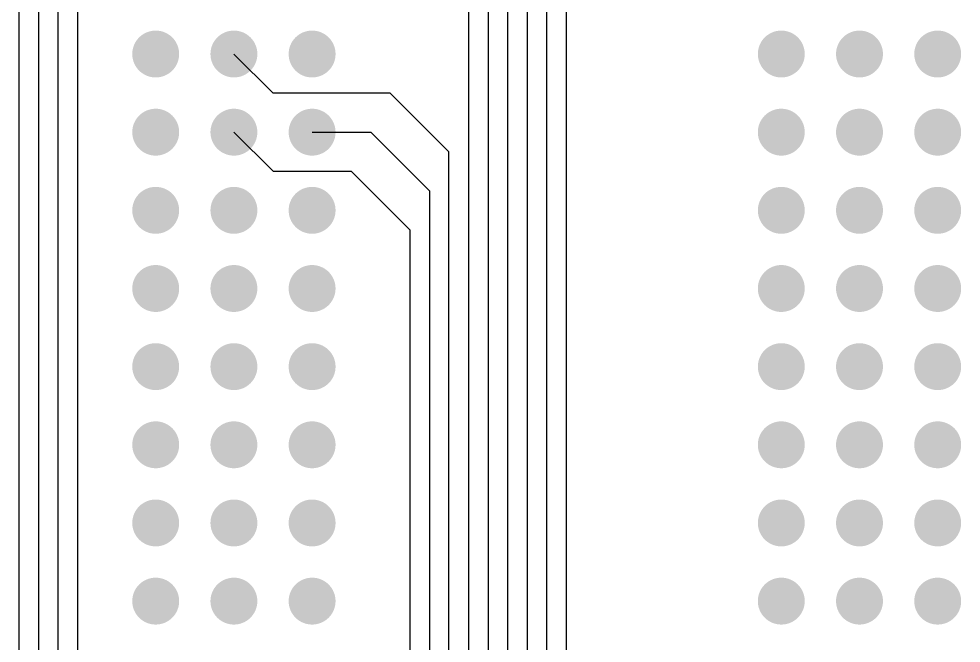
# Model space of a CAD drawing. Extents: x 295 to 953, y 10 to 290.
# Drawn here: x 555.33 to 585.94, y 124.85 to 145.14 of the extents above; entities that cross this region are included whole.
import ezdxf

# ---------------------------------------------------------------- set-up
doc = ezdxf.new("R2010")
doc.units = 0
doc.header["$LTSCALE"] = 5
doc.header["$MEASUREMENT"] = 0
doc.layers.get('0').update_dxf_attribs({"linetype": 'CONTINUOUS', "lineweight": 25})
doc.layers.add('DV-ABPB-A4_IN2', color=3, linetype='CONTINUOUS')

msp = doc.modelspace()

# ---------------------------------------------------------------- linework, layer by layer
at = {"color": 7, "const_width": 0.762}
for points in [[(559.399, 143.993, 1), (560.161, 143.993, 1)], [(561.939, 143.993, 1), (562.701, 143.993, 1)], [(564.479, 143.993, 1), (565.241, 143.993, 1)], [(579.719, 143.993, 1), (580.481, 143.993, 1)], [(582.259, 143.993, 1), (583.021, 143.993, 1)], [(584.799, 143.993, 1), (585.561, 143.993, 1)], [(559.399, 141.453, 1), (560.161, 141.453, 1)], [(561.939, 141.453, 1), (562.701, 141.453, 1)], [(564.479, 141.453, 1), (565.241, 141.453, 1)], [(579.719, 141.453, 1), (580.481, 141.453, 1)], [(582.259, 141.453, 1), (583.021, 141.453, 1)], [(584.799, 141.453, 1), (585.561, 141.453, 1)], [(559.399, 138.913, 1), (560.161, 138.913, 1)], [(561.939, 138.913, 1), (562.701, 138.913, 1)], [(564.479, 138.913, 1), (565.241, 138.913, 1)], [(579.719, 138.913, 1), (580.481, 138.913, 1)], [(582.259, 138.913, 1), (583.021, 138.913, 1)], [(584.799, 138.913, 1), (585.561, 138.913, 1)], [(559.399, 136.373, 1), (560.161, 136.373, 1)], [(561.939, 136.373, 1), (562.701, 136.373, 1)], [(564.479, 136.373, 1), (565.241, 136.373, 1)], [(579.719, 136.373, 1), (580.481, 136.373, 1)], [(582.259, 136.373, 1), (583.021, 136.373, 1)], [(584.799, 136.373, 1), (585.561, 136.373, 1)], [(559.399, 133.833, 1), (560.161, 133.833, 1)], [(561.939, 133.833, 1), (562.701, 133.833, 1)], [(564.479, 133.833, 1), (565.241, 133.833, 1)], [(579.719, 133.833, 1), (580.481, 133.833, 1)], [(582.259, 133.833, 1), (583.021, 133.833, 1)], [(584.799, 133.833, 1), (585.561, 133.833, 1)], [(559.399, 131.293, 1), (560.161, 131.293, 1)], [(561.939, 131.293, 1), (562.701, 131.293, 1)], [(564.479, 131.293, 1), (565.241, 131.293, 1)], [(579.719, 131.293, 1), (580.481, 131.293, 1)], [(582.259, 131.293, 1), (583.021, 131.293, 1)], [(584.799, 131.293, 1), (585.561, 131.293, 1)], [(559.399, 128.753, 1), (560.161, 128.753, 1)], [(561.939, 128.753, 1), (562.701, 128.753, 1)], [(564.479, 128.753, 1), (565.241, 128.753, 1)], [(579.719, 128.753, 1), (580.481, 128.753, 1)], [(582.259, 128.753, 1), (583.021, 128.753, 1)], [(584.799, 128.753, 1), (585.561, 128.753, 1)], [(559.399, 126.213, 1), (560.161, 126.213, 1)], [(561.939, 126.213, 1), (562.701, 126.213, 1)], [(564.479, 126.213, 1), (565.241, 126.213, 1)], [(579.719, 126.213, 1), (580.481, 126.213, 1)], [(582.259, 126.213, 1), (583.021, 126.213, 1)], [(584.799, 126.213, 1), (585.561, 126.213, 1)]]:
    msp.add_lwpolyline(points, format="xyb", close=True, dxfattribs=at)
at = {"layer": 'DV-ABPB-A4_IN2', "color": 7}
for p, q in [((573.115, 182.728), (573.115, 114.148)), ((572.48, 113.513), (572.48, 177.648)), ((571.845, 172.568), (571.845, 112.878)), ((555.335, 171.298), (555.335, 106.528)), ((555.97, 168.758), (555.97, 107.163)), ((556.605, 166.218), (556.605, 107.798)), ((571.21, 164.948), (571.21, 112.243)), ((557.24, 164.313), (557.24, 108.433)), ((570.575, 154.788), (570.575, 111.608)), ((569.94, 152.248), (569.94, 110.973)), ((563.59, 142.723), (562.32, 143.993)), ((567.4, 142.723), (563.59, 142.723)), ((569.305, 140.818), (567.4, 142.723)), ((562.32, 141.453), (563.59, 140.183)), ((564.86, 141.453), (566.765, 141.453)), ((566.765, 141.453), (568.67, 139.548)), ((569.305, 110.338), (569.305, 140.818)), ((563.59, 140.183), (566.13, 140.183)), ((566.13, 140.183), (568.035, 138.278)), ((568.67, 139.548), (568.67, 109.703)), ((568.035, 138.278), (568.035, 109.068))]:
    msp.add_line(p, q, dxfattribs=at)

doc.saveas('drawing.dxf')
